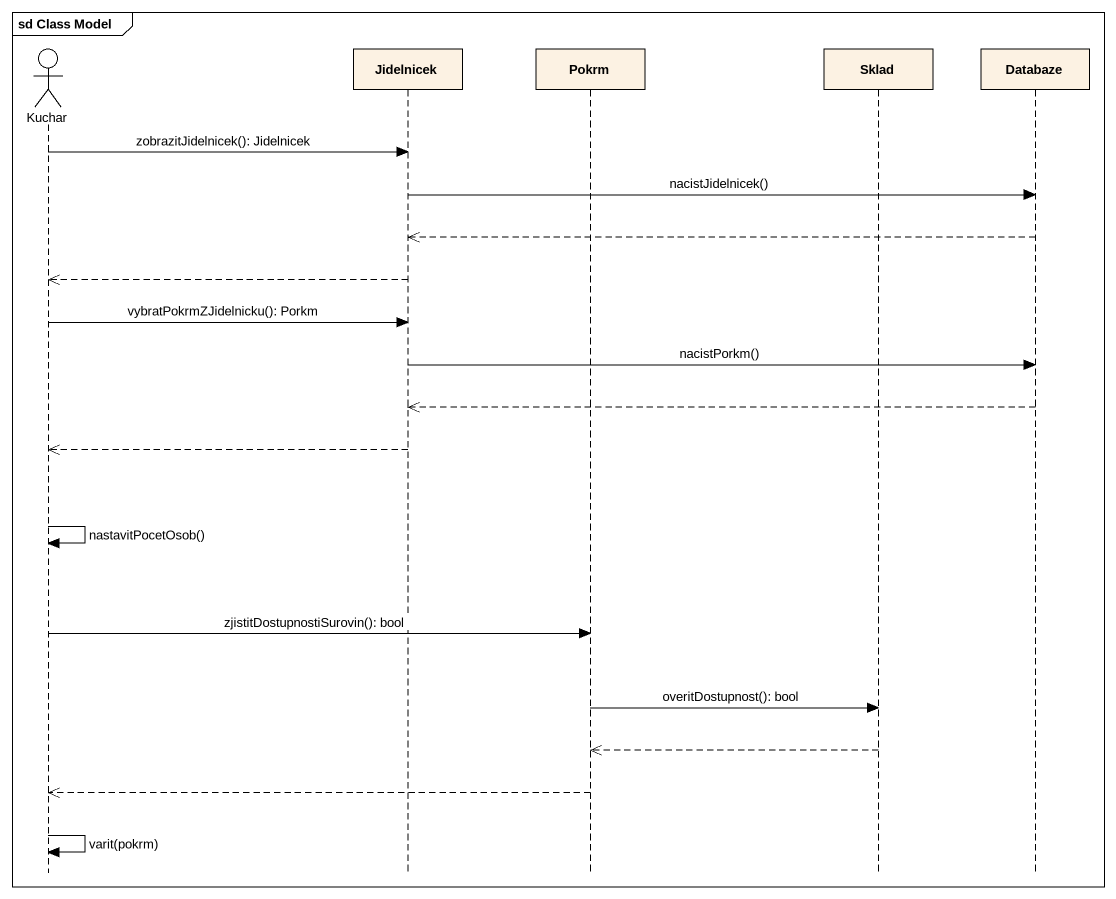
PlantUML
@startuml
mainframe sd Class Model
hide footbox
actor Kuchar
participant Jidelnicek
participant Pokrm
participant Sklad
participant Databaze

Kuchar -> Jidelnicek : zobrazitJidelnicek(): Jidelnicek
Jidelnicek -> Databaze : nacistJidelnicek()
Databaze -->> Jidelnicek
Jidelnicek -->> Kuchar
Kuchar -> Jidelnicek : vybratPokrmZJidelnicku(): Porkm
Jidelnicek -> Databaze : nacistPorkm()
Databaze -->> Jidelnicek
Jidelnicek -->> Kuchar
Kuchar -> Kuchar : nastavitPocetOsob()
Kuchar -> Pokrm : zjistitDostupnostiSurovin(): bool
Pokrm -> Sklad : overitDostupnost(): bool
Sklad -->> Pokrm
Pokrm -->> Kuchar
Kuchar -> Kuchar : varit(pokrm)
@enduml
